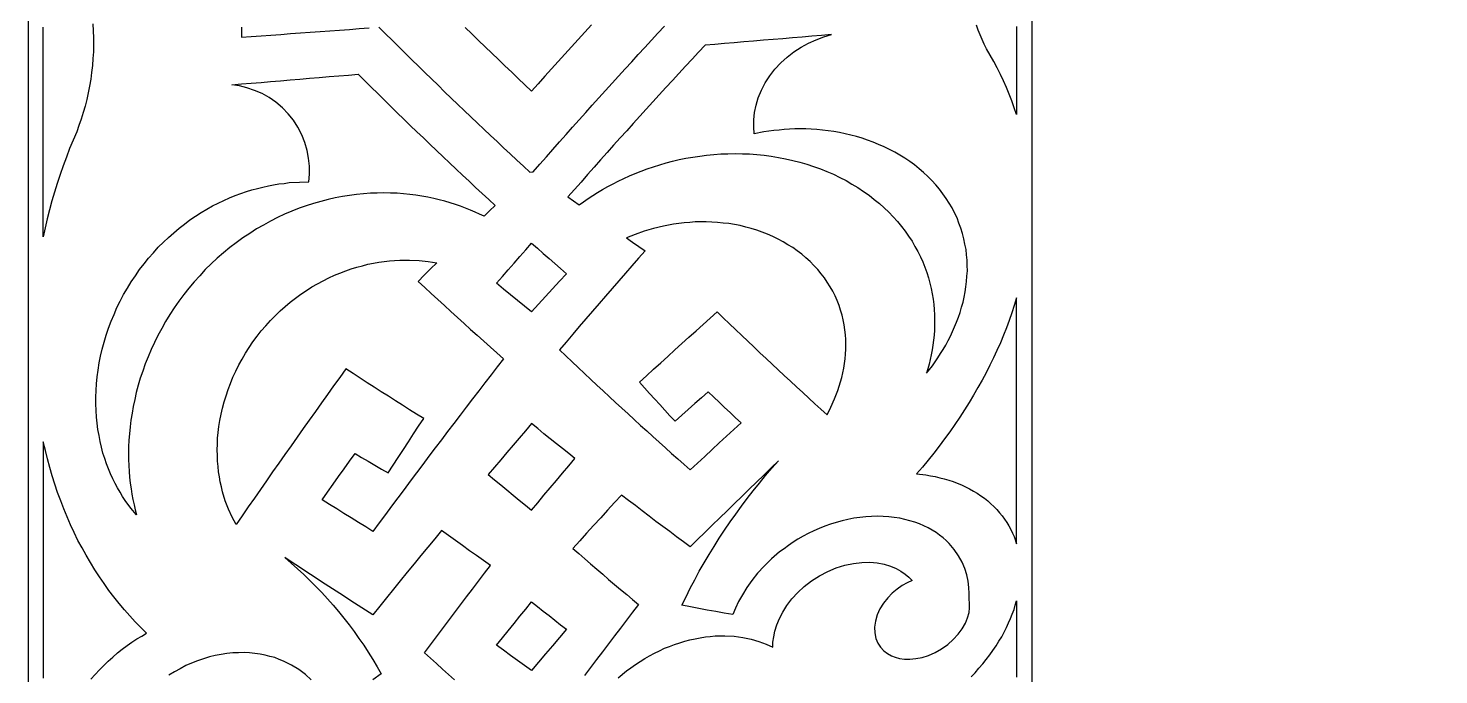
# Model space of a CAD drawing. Extents: x -535 to 1345, y -535 to 535.
# Drawn here: x -450 to -309.4, y -94.8 to -30.3 of the extents above; entities that cross this region are included whole.
import ezdxf

# ---------------------------------------------------------------- set-up
doc = ezdxf.new("R2010")
doc.units = 0
doc.layers.add('LAYER_1', color=18, linetype='CONTINUOUS')
doc.layers.add('LAYER_10', color=174, linetype='CONTINUOUS')

msp = doc.modelspace()

# ---------------------------------------------------------------- linework, layer by layer
at = {"layer": 'LAYER_1'}
for points in [[(-443.57, -29.9), (-443.53, -30.59), (-443.49, -31.29), (-443.5, -31.98), (-443.5, -32.67), (-443.55, -33.36), (-443.59, -34.05), (-443.68, -34.74), (-443.76, -35.42), (-443.89, -36.1), (-444.01, -36.77), (-444.17, -37.44), (-444.33, -38.1), (-444.53, -38.75), (-444.72, -39.4), (-444.95, -40.03), (-445.17, -40.66), (-445.53, -41.5), (-445.88, -42.34), (-446.2, -43.2), (-446.52, -44.06), (-446.82, -44.93), (-447.11, -45.8), (-447.37, -46.68), (-447.64, -47.56), (-447.87, -48.45), (-448.1, -49.34), (-448.3, -50.23), (-448.5, -51.12), (-448.5, -50.08), (-448.5, -49.03), (-448.5, -47.99), (-448.5, -46.94), (-448.5, -45.9), (-448.5, -44.85), (-448.5, -43.81), (-448.5, -42.76), (-448.5, -41.72), (-448.5, -40.67), (-448.5, -39.63), (-448.5, -38.58), (-448.5, -37.54), (-448.5, -36.49), (-448.5, -35.45), (-448.5, -34.4), (-448.5, -33.36), (-448.5, -32.31), (-448.5, -31.27), (-448.5, -30.22)], [(-351.5, -30.15), (-351.5, -30.95), (-351.5, -31.75), (-351.5, -32.55), (-351.5, -33.35), (-351.5, -34.15), (-351.5, -34.94), (-351.5, -35.74), (-351.5, -36.54), (-351.5, -37.34), (-351.5, -38.14), (-351.5, -38.94), (-351.73, -38.26), (-351.97, -37.58), (-352.24, -36.92), (-352.5, -36.25), (-352.81, -35.59), (-353.11, -34.93), (-353.44, -34.29), (-353.77, -33.64), (-354.14, -33.01), (-354.5, -32.38), (-354.72, -31.92), (-354.95, -31.46), (-355.14, -30.99), (-355.33, -30.51), (-355.49, -30.01)], [(-443.75, -95.27), (-443.33, -94.8), (-442.91, -94.33), (-442.47, -93.89), (-442.02, -93.45), (-441.56, -93.05), (-441.1, -92.64), (-440.63, -92.28), (-440.15, -91.91), (-439.67, -91.58), (-439.18, -91.25), (-438.69, -90.96), (-438.2, -90.67), (-438.77, -90.1), (-439.34, -89.53), (-439.88, -88.93), (-440.42, -88.33), (-440.94, -87.7), (-441.46, -87.06), (-441.95, -86.4), (-442.44, -85.73), (-442.9, -85.04), (-443.36, -84.34), (-443.8, -83.62), (-444.23, -82.9), (-444.63, -82.15), (-445.04, -81.41), (-445.41, -80.63), (-445.78, -79.86), (-446.12, -79.07), (-446.46, -78.27), (-446.76, -77.46), (-447.07, -76.65), (-447.34, -75.82), (-447.61, -74.99), (-447.85, -74.14), (-448.09, -73.29), (-448.29, -72.44), (-448.5, -71.58), (-448.5, -72.6), (-448.5, -73.63), (-448.5, -74.65), (-448.5, -75.68), (-448.5, -76.7), (-448.5, -77.73), (-448.5, -78.75), (-448.5, -79.78), (-448.5, -80.8), (-448.5, -81.83), (-448.5, -82.85), (-448.5, -83.88), (-448.5, -84.9), (-448.5, -85.93), (-448.5, -86.95), (-448.5, -87.97), (-448.5, -89), (-448.5, -90.02), (-448.5, -91.05), (-448.5, -92.07), (-448.5, -93.1), (-448.5, -94.12), (-448.5, -95.15)], [(-391.2, -95.12), (-390.37, -94.43), (-389.93, -94.11), (-389.49, -93.78), (-389.03, -93.48), (-388.56, -93.19), (-388.08, -92.92), (-387.6, -92.65), (-387.1, -92.42), (-386.6, -92.18), (-386.09, -91.99), (-385.58, -91.79), (-385.07, -91.63), (-384.56, -91.46), (-384.05, -91.34), (-383.54, -91.22), (-383.03, -91.13), (-382.52, -91.05), (-382.03, -91), (-381.53, -90.95), (-380.57, -90.93), (-379.65, -90.98), (-378.78, -91.1), (-377.95, -91.27), (-377.18, -91.49), (-376.46, -91.77), (-375.8, -92.08), (-375.78, -91.58), (-375.71, -91.03), (-375.58, -90.46), (-375.39, -89.85), (-375.14, -89.22), (-374.8, -88.57), (-374.39, -87.91), (-373.89, -87.26), (-373.31, -86.62), (-372.66, -86.01), (-371.93, -85.45), (-371.15, -84.95), (-370.33, -84.51), (-369.47, -84.16), (-368.61, -83.89), (-367.75, -83.71), (-366.92, -83.62), (-366.13, -83.6), (-365.39, -83.66), (-364.7, -83.79), (-364.08, -83.98), (-363.52, -84.21), (-363.03, -84.48), (-362.6, -84.77), (-362.23, -85.09), (-361.92, -85.42), (-362.4, -85.64), (-362.9, -85.93), (-363.4, -86.27), (-363.89, -86.68), (-364.35, -87.15), (-364.76, -87.67), (-365.12, -88.25), (-365.39, -88.85), (-365.57, -89.46), (-365.66, -90.07), (-365.64, -90.65), (-365.52, -91.19), (-365.33, -91.67), (-365.06, -92.08), (-364.73, -92.43), (-364.37, -92.7), (-363.98, -92.92), (-363.59, -93.07), (-363.16, -93.18), (-362.67, -93.25), (-362.14, -93.26), (-361.55, -93.21), (-360.92, -93.08), (-360.27, -92.88), (-359.62, -92.59), (-358.97, -92.23), (-358.36, -91.8), (-357.81, -91.31), (-357.32, -90.78), (-356.92, -90.23), (-356.61, -89.68), (-356.38, -89.13), (-356.24, -88.61), (-356.18, -88.13), (-356.18, -87.69), (-356.24, -87.29), (-356.22, -86.7), (-356.25, -86.1), (-356.33, -85.48), (-356.47, -84.85), (-356.67, -84.21), (-356.94, -83.57), (-357.28, -82.94), (-357.71, -82.32), (-358.22, -81.72), (-358.52, -81.44), (-358.82, -81.16), (-359.17, -80.9), (-359.52, -80.64), (-359.91, -80.41), (-360.3, -80.17), (-360.74, -79.97), (-361.17, -79.77), (-361.65, -79.61), (-362.13, -79.45), (-362.64, -79.33), (-363.15, -79.2), (-363.7, -79.13), (-364.24, -79.06), (-364.81, -79.03), (-365.37, -79), (-365.96, -79.03), (-366.54, -79.05), (-367.13, -79.13), (-367.72, -79.2), (-368.31, -79.33), (-368.9, -79.45), (-369.48, -79.62), (-370.06, -79.79), (-370.62, -80), (-371.18, -80.22), (-371.72, -80.47), (-372.26, -80.72), (-372.77, -81), (-373.29, -81.29), (-373.76, -81.6), (-374.24, -81.91), (-374.68, -82.24), (-375.12, -82.57), (-375.93, -83.26), (-376.66, -83.97), (-377.31, -84.69), (-377.88, -85.41), (-378.39, -86.12), (-378.83, -86.83), (-379.2, -87.51), (-379.52, -88.17), (-379.78, -88.81), (-380.63, -88.67), (-381.48, -88.52), (-382.33, -88.38), (-383.17, -88.22), (-384.01, -88.05), (-384.86, -87.89), (-384.44, -87.03), (-384.02, -86.18), (-383.57, -85.34), (-383.12, -84.5), (-382.63, -83.66), (-382.15, -82.83), (-381.64, -82.01), (-381.13, -81.19), (-380.6, -80.39), (-380.06, -79.58), (-379.49, -78.79), (-378.93, -78), (-378.34, -77.23), (-377.75, -76.46), (-377.13, -75.71), (-376.52, -74.95), (-375.88, -74.22), (-375.24, -73.49), (-375.97, -74.19), (-376.7, -74.9), (-377.43, -75.6), (-378.17, -76.31), (-378.9, -77.03), (-379.63, -77.74), (-380.36, -78.46), (-381.09, -79.17), (-381.83, -79.9), (-382.56, -80.62), (-383.29, -81.34), (-384.02, -82.07), (-384.71, -81.56), (-385.39, -81.06), (-386.07, -80.54), (-386.76, -80.03), (-387.44, -79.52), (-388.13, -79), (-388.81, -78.48), (-389.49, -77.95), (-390.18, -77.43), (-390.86, -76.9), (-391.56, -77.65), (-392.26, -78.41), (-392.95, -79.16), (-393.65, -79.92), (-394.35, -80.68), (-395.04, -81.45), (-395.74, -82.21), (-395.14, -82.73), (-394.54, -83.25), (-393.95, -83.76), (-393.35, -84.28), (-392.75, -84.79), (-392.16, -85.3), (-391.56, -85.81), (-390.96, -86.31), (-390.36, -86.81), (-389.77, -87.32), (-389.17, -87.82), (-389.77, -88.59), (-390.37, -89.37), (-390.96, -90.16), (-391.56, -90.94), (-392.16, -91.73), (-392.76, -92.52), (-393.36, -93.31), (-393.96, -94.1), (-394.55, -94.89)], [(-407.51, -95.32), (-408.11, -94.79), (-408.71, -94.25), (-409.31, -93.71), (-409.91, -93.17), (-410.5, -92.63), (-409.91, -91.83), (-409.31, -91.03), (-408.71, -90.23), (-408.12, -89.43), (-407.52, -88.64), (-406.92, -87.85), (-406.32, -87.06), (-405.73, -86.27), (-405.13, -85.48), (-404.53, -84.7), (-403.93, -83.91), (-404.63, -83.42), (-405.33, -82.93), (-406.02, -82.44), (-406.72, -81.94), (-407.42, -81.44), (-408.11, -80.94), (-408.81, -80.43), (-409.49, -81.26), (-410.18, -82.09), (-410.86, -82.93), (-411.55, -83.76), (-412.23, -84.6), (-412.92, -85.44), (-413.6, -86.29), (-414.28, -87.13), (-414.97, -87.98), (-415.65, -88.83), (-416.38, -88.37), (-417.12, -87.9), (-417.85, -87.43), (-418.58, -86.96), (-419.31, -86.49), (-420.04, -86.02), (-420.78, -85.54), (-421.51, -85.06), (-422.24, -84.58), (-422.97, -84.1), (-423.7, -83.61), (-424.44, -83.12), (-423.8, -83.68), (-423.16, -84.24), (-422.54, -84.82), (-421.93, -85.4), (-421.34, -86.01), (-420.74, -86.61), (-420.18, -87.24), (-419.61, -87.87), (-419.08, -88.52), (-418.54, -89.16), (-418.03, -89.83), (-417.52, -90.5), (-417.04, -91.19), (-416.56, -91.87), (-416.11, -92.58), (-415.66, -93.28), (-415.24, -94.01), (-414.82, -94.73), (-415.66, -95.31)], [(-356.04, -95.03), (-355.63, -94.61), (-355.25, -94.17), (-354.87, -93.74), (-354.52, -93.29), (-354.17, -92.84), (-353.86, -92.39), (-353.55, -91.93), (-353.27, -91.48), (-352.99, -91.02), (-352.75, -90.56), (-352.51, -90.11), (-352.3, -89.65), (-352.1, -89.2), (-351.93, -88.76), (-351.76, -88.31), (-351.63, -87.87), (-351.5, -87.44), (-351.5, -88.2), (-351.5, -88.96), (-351.5, -89.73), (-351.5, -90.49), (-351.5, -91.25), (-351.5, -92.02), (-351.5, -92.78), (-351.5, -93.54), (-351.5, -94.31), (-351.5, -95.07)], [(-421.79, -95.33), (-422.37, -94.8), (-423.02, -94.3), (-423.75, -93.85), (-424.55, -93.45), (-424.99, -93.28), (-425.43, -93.11), (-425.91, -92.98), (-426.39, -92.85), (-426.9, -92.76), (-427.41, -92.68), (-427.95, -92.64), (-428.49, -92.6), (-429.05, -92.62), (-429.61, -92.63), (-430.19, -92.71), (-430.77, -92.78), (-431.36, -92.91), (-431.95, -93.04), (-432.54, -93.23), (-433.13, -93.42), (-433.72, -93.66), (-434.3, -93.91), (-434.87, -94.21), (-435.43, -94.51), (-435.98, -94.86)]]:
    msp.add_lwpolyline(points, dxfattribs=at)
for points in [[(-396.21, -47.15), (-395.66, -47.55), (-395.1, -47.94), (-394.65, -47.63), (-394.21, -47.31), (-393.73, -47.01), (-393.26, -46.71), (-392.76, -46.41), (-392.25, -46.12), (-391.72, -45.84), (-391.2, -45.57), (-390.64, -45.31), (-390.08, -45.05), (-389.5, -44.81), (-388.92, -44.57), (-388.31, -44.35), (-387.7, -44.14), (-387.07, -43.95), (-386.43, -43.76), (-385.78, -43.59), (-385.12, -43.43), (-384.45, -43.3), (-383.77, -43.18), (-383.08, -43.08), (-382.39, -42.99), (-381.69, -42.93), (-380.98, -42.87), (-380.27, -42.85), (-379.55, -42.83), (-378.83, -42.85), (-378.11, -42.87), (-377.39, -42.94), (-376.66, -43), (-375.95, -43.1), (-375.23, -43.21), (-374.52, -43.36), (-373.81, -43.51), (-373.11, -43.7), (-372.42, -43.89), (-371.74, -44.12), (-371.06, -44.35), (-370.41, -44.63), (-369.75, -44.9), (-369.13, -45.21), (-368.5, -45.52), (-367.91, -45.87), (-367.32, -46.22), (-366.76, -46.6), (-366.21, -46.98), (-365.69, -47.4), (-365.17, -47.81), (-364.7, -48.25), (-364.22, -48.69), (-363.79, -49.15), (-363.36, -49.61), (-362.98, -50.1), (-362.6, -50.58), (-362.26, -51.08), (-361.92, -51.58), (-361.63, -52.09), (-361.34, -52.6), (-361.09, -53.12), (-360.85, -53.64), (-360.65, -54.17), (-360.45, -54.7), (-360.29, -55.23), (-360.14, -55.76), (-360.02, -56.29), (-359.91, -56.82), (-359.83, -57.34), (-359.75, -57.87), (-359.72, -58.39), (-359.68, -58.91), (-359.67, -59.43), (-359.67, -59.94), (-359.7, -60.45), (-359.73, -60.95), (-359.78, -61.44), (-359.84, -61.94), (-359.92, -62.42), (-360.01, -62.9), (-360.11, -63.37), (-360.22, -63.84), (-360.35, -64.29), (-360.47, -64.74), (-359.9, -63.99), (-359.34, -63.2), (-359.08, -62.78), (-358.82, -62.37), (-358.57, -61.93), (-358.33, -61.49), (-358.1, -61.04), (-357.88, -60.59), (-357.68, -60.11), (-357.48, -59.64), (-357.3, -59.15), (-357.13, -58.67), (-356.98, -58.16), (-356.84, -57.66), (-356.73, -57.15), (-356.62, -56.63), (-356.55, -56.11), (-356.48, -55.59), (-356.45, -55.06), (-356.41, -54.53), (-356.42, -53.99), (-356.43, -53.46), (-356.49, -52.92), (-356.54, -52.39), (-356.65, -51.86), (-356.75, -51.33), (-356.9, -50.8), (-357.05, -50.28), (-357.25, -49.76), (-357.44, -49.25), (-357.69, -48.75), (-357.93, -48.26), (-358.22, -47.78), (-358.51, -47.3), (-358.85, -46.84), (-359.19, -46.38), (-359.56, -45.95), (-359.94, -45.52), (-360.36, -45.12), (-360.77, -44.72), (-361.22, -44.34), (-361.67, -43.97), (-362.15, -43.63), (-362.63, -43.3), (-363.14, -42.99), (-363.65, -42.69), (-364.17, -42.42), (-364.7, -42.15), (-365.25, -41.92), (-365.79, -41.69), (-366.35, -41.49), (-366.9, -41.3), (-367.47, -41.14), (-368.03, -40.98), (-368.6, -40.86), (-369.16, -40.73), (-369.73, -40.64), (-370.29, -40.55), (-370.86, -40.49), (-371.42, -40.43), (-371.97, -40.4), (-372.52, -40.37), (-373.06, -40.37), (-373.61, -40.37), (-374.14, -40.4), (-374.66, -40.43), (-375.18, -40.48), (-375.69, -40.53), (-376.69, -40.67), (-377.65, -40.85), (-377.7, -40.17), (-377.7, -39.47), (-377.62, -38.74), (-377.47, -38), (-377.24, -37.26), (-376.94, -36.52), (-376.56, -35.79), (-376.1, -35.08), (-375.58, -34.41), (-375, -33.78), (-374.37, -33.2), (-373.69, -32.68), (-372.97, -32.21), (-372.23, -31.81), (-371.48, -31.47), (-370.72, -31.19), (-369.96, -30.97), (-370.93, -31.05), (-371.9, -31.13), (-372.87, -31.21), (-373.84, -31.29), (-374.81, -31.37), (-375.77, -31.45), (-376.74, -31.53), (-377.71, -31.62), (-378.68, -31.7), (-379.65, -31.78), (-380.62, -31.86), (-381.59, -31.94), (-382.55, -32.02), (-383.2, -32.72), (-383.85, -33.42), (-384.51, -34.12), (-385.16, -34.83), (-385.81, -35.54), (-386.46, -36.25), (-387.11, -36.96), (-387.76, -37.67), (-388.41, -38.39), (-389.06, -39.11), (-389.71, -39.83), (-390.36, -40.55), (-391.01, -41.27), (-391.66, -42), (-392.31, -42.73), (-392.96, -43.46), (-393.61, -44.19), (-394.26, -44.93), (-394.91, -45.67), (-395.56, -46.41)], [(-439.2, -78.88), (-439.78, -78.19), (-440.33, -77.44), (-440.59, -77.03), (-440.85, -76.62), (-441.1, -76.18), (-441.35, -75.74), (-441.57, -75.27), (-441.8, -74.79), (-442, -74.29), (-442.2, -73.78), (-442.37, -73.24), (-442.55, -72.7), (-442.69, -72.13), (-442.83, -71.56), (-442.94, -70.96), (-443.05, -70.36), (-443.12, -69.73), (-443.2, -69.11), (-443.23, -68.46), (-443.26, -67.81), (-443.25, -67.14), (-443.24, -66.48), (-443.18, -65.79), (-443.13, -65.11), (-443.03, -64.42), (-442.92, -63.72), (-442.78, -63.03), (-442.63, -62.33), (-442.43, -61.63), (-442.23, -60.93), (-441.99, -60.24), (-441.74, -59.55), (-441.45, -58.88), (-441.16, -58.2), (-440.82, -57.54), (-440.49, -56.88), (-440.11, -56.25), (-439.73, -55.61), (-439.32, -55.01), (-438.9, -54.4), (-438.45, -53.83), (-438, -53.25), (-437.52, -52.72), (-437.04, -52.18), (-436.53, -51.68), (-436.03, -51.19), (-435.5, -50.73), (-434.97, -50.27), (-434.43, -49.86), (-433.88, -49.45), (-433.33, -49.08), (-432.77, -48.71), (-432.21, -48.39), (-431.64, -48.06), (-431.08, -47.78), (-430.51, -47.5), (-429.94, -47.26), (-429.38, -47.02), (-428.82, -46.82), (-428.26, -46.62), (-427.7, -46.46), (-427.15, -46.3), (-426.61, -46.17), (-426.07, -46.04), (-425.54, -45.95), (-425.01, -45.86), (-424.49, -45.8), (-423.98, -45.73), (-422.98, -45.67), (-422.02, -45.65), (-421.97, -44.88), (-421.98, -44.1), (-422.06, -43.3), (-422.21, -42.51), (-422.43, -41.72), (-422.74, -40.95), (-423.12, -40.21), (-423.57, -39.51), (-424.09, -38.86), (-424.67, -38.26), (-425.31, -37.72), (-425.99, -37.25), (-426.7, -36.85), (-427.44, -36.53), (-428.2, -36.27), (-428.95, -36.09), (-429.71, -35.97), (-428.74, -35.89), (-427.77, -35.81), (-426.8, -35.73), (-425.84, -35.64), (-424.87, -35.56), (-423.9, -35.48), (-422.93, -35.4), (-421.96, -35.32), (-420.99, -35.24), (-420.02, -35.16), (-419.06, -35.08), (-418.09, -35), (-417.12, -34.91), (-416.47, -35.56), (-415.82, -36.2), (-415.17, -36.84), (-414.52, -37.48), (-413.87, -38.12), (-413.22, -38.76), (-412.57, -39.39), (-411.92, -40.02), (-411.27, -40.65), (-410.62, -41.27), (-409.96, -41.9), (-409.31, -42.52), (-408.66, -43.14), (-408.01, -43.75), (-407.36, -44.37), (-406.71, -44.98), (-406.06, -45.59), (-405.41, -46.2), (-404.76, -46.81), (-404.11, -47.41), (-403.46, -48.01), (-404.02, -48.55), (-404.57, -49.09), (-405.02, -48.88), (-405.47, -48.67), (-405.94, -48.47), (-406.42, -48.27), (-406.92, -48.09), (-407.42, -47.9), (-407.95, -47.74), (-408.48, -47.58), (-409.03, -47.44), (-409.59, -47.3), (-410.17, -47.19), (-410.76, -47.07), (-411.37, -46.99), (-411.97, -46.9), (-412.61, -46.85), (-413.24, -46.79), (-413.89, -46.77), (-414.55, -46.75), (-415.22, -46.77), (-415.9, -46.79), (-416.59, -46.85), (-417.28, -46.91), (-417.99, -47.01), (-418.69, -47.11), (-419.41, -47.26), (-420.12, -47.41), (-420.84, -47.6), (-421.56, -47.8), (-422.29, -48.04), (-423.01, -48.29), (-423.73, -48.58), (-424.45, -48.88), (-425.16, -49.22), (-425.86, -49.56), (-426.56, -49.96), (-427.26, -50.35), (-427.93, -50.79), (-428.61, -51.23), (-429.27, -51.72), (-429.92, -52.21), (-430.54, -52.73), (-431.17, -53.26), (-431.76, -53.83), (-432.36, -54.4), (-432.91, -55.01), (-433.47, -55.61), (-433.98, -56.25), (-434.5, -56.88), (-434.98, -57.54), (-435.45, -58.21), (-435.88, -58.89), (-436.31, -59.57), (-436.69, -60.27), (-437.08, -60.97), (-437.42, -61.68), (-437.75, -62.38), (-438.04, -63.1), (-438.33, -63.81), (-438.58, -64.52), (-438.83, -65.24), (-439.03, -65.94), (-439.23, -66.65), (-439.38, -67.35), (-439.54, -68.05), (-439.65, -68.74), (-439.77, -69.43), (-439.84, -70.1), (-439.92, -70.77), (-439.96, -71.42), (-440, -72.07), (-440, -72.7), (-440, -73.33), (-439.98, -73.94), (-439.95, -74.54), (-439.89, -75.12), (-439.83, -75.71), (-439.75, -76.26), (-439.67, -76.82), (-439.56, -77.35), (-439.45, -77.88), (-439.33, -78.38)], [(-382.24, -66.6), (-382.9, -67.19), (-383.56, -67.77), (-384.22, -68.35), (-384.88, -68.94), (-385.54, -69.53), (-386.05, -68.98), (-386.55, -68.42), (-387.06, -67.87), (-387.57, -67.32), (-388.07, -66.76), (-388.58, -66.2), (-389.09, -65.64), (-388.38, -64.99), (-387.68, -64.35), (-386.97, -63.7), (-386.27, -63.06), (-385.56, -62.42), (-384.86, -61.78), (-384.15, -61.15), (-383.45, -60.51), (-382.74, -59.88), (-382.04, -59.25), (-381.33, -58.62), (-380.73, -59.21), (-380.12, -59.8), (-379.51, -60.38), (-378.9, -60.97), (-378.29, -61.55), (-377.69, -62.12), (-377.08, -62.7), (-376.47, -63.27), (-375.86, -63.84), (-375.25, -64.41), (-374.65, -64.98), (-374.04, -65.54), (-373.43, -66.11), (-372.82, -66.67), (-372.21, -67.22), (-371.61, -67.78), (-371, -68.33), (-370.39, -68.89), (-370, -68.12), (-369.64, -67.31), (-369.32, -66.48), (-369.04, -65.61), (-368.93, -65.16), (-368.81, -64.71), (-368.73, -64.24), (-368.65, -63.78), (-368.59, -63.31), (-368.54, -62.83), (-368.53, -62.35), (-368.51, -61.87), (-368.53, -61.38), (-368.55, -60.9), (-368.62, -60.41), (-368.68, -59.92), (-368.79, -59.43), (-368.89, -58.94), (-369.04, -58.46), (-369.2, -57.98), (-369.39, -57.5), (-369.59, -57.03), (-369.83, -56.57), (-370.08, -56.11), (-370.37, -55.67), (-370.66, -55.23), (-370.99, -54.81), (-371.32, -54.39), (-371.7, -53.99), (-372.08, -53.6), (-372.49, -53.24), (-372.91, -52.87), (-373.36, -52.54), (-373.81, -52.21), (-374.29, -51.92), (-374.77, -51.62), (-375.28, -51.36), (-375.79, -51.1), (-376.32, -50.88), (-376.85, -50.66), (-377.4, -50.48), (-377.94, -50.3), (-378.5, -50.16), (-379.06, -50.02), (-379.62, -49.92), (-380.18, -49.82), (-380.75, -49.76), (-381.31, -49.69), (-381.87, -49.67), (-382.43, -49.64), (-382.98, -49.65), (-383.54, -49.65), (-384.08, -49.69), (-384.62, -49.73), (-385.15, -49.8), (-385.68, -49.87), (-386.19, -49.96), (-386.7, -50.06), (-387.68, -50.3), (-388.63, -50.58), (-389.53, -50.9), (-390.39, -51.25), (-389.77, -51.67), (-389.15, -52.1), (-388.53, -52.52), (-389.18, -53.27), (-389.84, -54.02), (-390.49, -54.77), (-391.15, -55.52), (-391.8, -56.28), (-392.46, -57.04), (-393.11, -57.8), (-393.77, -58.56), (-394.42, -59.33), (-395.08, -60.09), (-395.73, -60.86), (-396.39, -61.63), (-397.04, -62.41), (-396.42, -63), (-395.8, -63.59), (-395.18, -64.18), (-394.56, -64.76), (-393.94, -65.35), (-393.32, -65.93), (-392.7, -66.51), (-392.08, -67.08), (-391.46, -67.66), (-390.84, -68.23), (-390.22, -68.8), (-389.6, -69.37), (-388.98, -69.94), (-388.36, -70.5), (-387.74, -71.06), (-387.12, -71.62), (-386.5, -72.18), (-385.88, -72.74), (-385.26, -73.29), (-384.64, -73.84), (-384.02, -74.39), (-383.3, -73.71), (-382.58, -73.04), (-381.85, -72.36), (-381.13, -71.69), (-380.41, -71.02), (-379.69, -70.36), (-378.96, -69.69), (-379.51, -69.18), (-380.05, -68.67), (-380.6, -68.15), (-381.15, -67.64), (-381.69, -67.12)], [(-399.84, -58.62), (-400.53, -58.05), (-401.23, -57.48), (-401.93, -56.91), (-402.62, -56.34), (-403.32, -55.77), (-402.74, -55.1), (-402.16, -54.43), (-401.58, -53.76), (-401, -53.09), (-400.42, -52.43), (-399.84, -51.77), (-399.26, -52.28), (-398.68, -52.79), (-398.1, -53.29), (-397.52, -53.8), (-396.94, -54.3), (-396.36, -54.81), (-397.05, -55.56), (-397.75, -56.32), (-398.44, -57.08), (-399.14, -57.85)], [(-429.28, -79.84), (-429.68, -79.1), (-430.04, -78.31), (-430.36, -77.46), (-430.63, -76.56), (-430.75, -76.07), (-430.86, -75.59), (-430.94, -75.08), (-431.03, -74.57), (-431.08, -74.04), (-431.13, -73.51), (-431.15, -72.95), (-431.16, -72.39), (-431.14, -71.81), (-431.12, -71.23), (-431.06, -70.64), (-430.99, -70.04), (-430.89, -69.44), (-430.78, -68.83), (-430.63, -68.21), (-430.48, -67.6), (-430.28, -66.98), (-430.08, -66.36), (-429.84, -65.75), (-429.6, -65.13), (-429.31, -64.53), (-429.02, -63.92), (-428.68, -63.33), (-428.35, -62.74), (-427.97, -62.17), (-427.6, -61.6), (-427.18, -61.05), (-426.77, -60.51), (-426.32, -60), (-425.87, -59.48), (-425.38, -59), (-424.9, -58.52), (-424.39, -58.08), (-423.88, -57.64), (-423.35, -57.24), (-422.82, -56.84), (-422.28, -56.49), (-421.73, -56.13), (-421.17, -55.82), (-420.62, -55.51), (-420.05, -55.24), (-419.49, -54.97), (-418.93, -54.75), (-418.36, -54.52), (-417.8, -54.34), (-417.24, -54.16), (-416.69, -54.02), (-416.14, -53.87), (-415.59, -53.77), (-415.05, -53.67), (-414.52, -53.6), (-414, -53.53), (-413.49, -53.5), (-412.98, -53.46), (-411.99, -53.45), (-411.05, -53.5), (-410.15, -53.59), (-409.29, -53.73), (-409.91, -54.34), (-410.53, -54.96), (-411.15, -55.58), (-410.49, -56.19), (-409.84, -56.79), (-409.18, -57.39), (-408.53, -57.99), (-407.87, -58.59), (-407.22, -59.18), (-406.56, -59.78), (-405.91, -60.37), (-405.25, -60.96), (-404.6, -61.54), (-403.94, -62.13), (-403.29, -62.71), (-402.63, -63.29), (-403.25, -64.09), (-403.87, -64.89), (-404.49, -65.69), (-405.11, -66.5), (-405.73, -67.3), (-406.35, -68.11), (-406.97, -68.92), (-407.59, -69.74), (-408.21, -70.55), (-408.83, -71.37), (-409.45, -72.19), (-410.07, -73.02), (-410.69, -73.84), (-411.31, -74.67), (-411.93, -75.5), (-412.55, -76.33), (-413.17, -77.16), (-413.79, -78), (-414.41, -78.83), (-415.03, -79.67), (-415.65, -80.52), (-416.37, -80.07), (-417.1, -79.63), (-417.82, -79.18), (-418.54, -78.73), (-419.26, -78.28), (-419.99, -77.82), (-420.71, -77.37), (-420.16, -76.59), (-419.62, -75.82), (-419.07, -75.04), (-418.53, -74.27), (-417.98, -73.5), (-417.43, -72.74), (-416.77, -73.13), (-416.12, -73.52), (-415.46, -73.91), (-414.8, -74.3), (-414.14, -74.68), (-413.63, -73.91), (-413.12, -73.13), (-412.61, -72.35), (-412.11, -71.58), (-411.6, -70.8), (-411.09, -70.03), (-410.58, -69.26), (-411.29, -68.82), (-411.99, -68.38), (-412.7, -67.94), (-413.4, -67.49), (-414.11, -67.04), (-414.81, -66.59), (-415.52, -66.14), (-416.22, -65.69), (-416.93, -65.23), (-417.63, -64.77), (-418.34, -64.31), (-418.95, -65.16), (-419.56, -66), (-420.16, -66.85), (-420.77, -67.7), (-421.38, -68.56), (-421.99, -69.41), (-422.6, -70.27), (-423.2, -71.13), (-423.81, -71.99), (-424.42, -72.85), (-425.03, -73.72), (-425.64, -74.59), (-426.24, -75.46), (-426.85, -76.33), (-427.46, -77.2), (-428.07, -78.08), (-428.67, -78.96)], [(-361.47, -74.79), (-360.54, -74.89), (-360.07, -74.97), (-359.61, -75.05), (-359.16, -75.16), (-358.71, -75.27), (-358.27, -75.41), (-357.83, -75.55), (-357.41, -75.72), (-356.99, -75.88), (-356.58, -76.08), (-356.18, -76.27), (-355.8, -76.49), (-355.42, -76.72), (-355.06, -76.96), (-354.71, -77.21), (-354.38, -77.48), (-354.06, -77.76), (-353.76, -78.05), (-353.46, -78.34), (-353.2, -78.66), (-352.94, -78.97), (-352.71, -79.3), (-352.48, -79.63), (-352.28, -79.97), (-352.08, -80.32), (-351.92, -80.68), (-351.76, -81.03), (-351.5, -81.77), (-351.5, -80.95), (-351.5, -80.13), (-351.5, -79.31), (-351.5, -78.49), (-351.5, -77.68), (-351.5, -76.86), (-351.5, -76.04), (-351.5, -75.22), (-351.5, -74.4), (-351.5, -73.59), (-351.5, -72.77), (-351.5, -71.95), (-351.5, -71.13), (-351.5, -70.31), (-351.5, -69.5), (-351.5, -68.68), (-351.5, -67.86), (-351.5, -67.04), (-351.5, -66.23), (-351.5, -65.41), (-351.5, -64.59), (-351.5, -63.77), (-351.5, -62.95), (-351.5, -62.14), (-351.5, -61.32), (-351.5, -60.5), (-351.5, -59.68), (-351.5, -58.86), (-351.5, -58.05), (-351.5, -57.23), (-351.74, -57.97), (-351.97, -58.72), (-352.24, -59.47), (-352.51, -60.21), (-352.82, -60.96), (-353.12, -61.71), (-353.46, -62.46), (-353.8, -63.21), (-354.17, -63.95), (-354.55, -64.7), (-354.95, -65.44), (-355.36, -66.18), (-355.8, -66.92), (-356.23, -67.66), (-356.7, -68.39), (-357.17, -69.12), (-357.66, -69.85), (-358.16, -70.57), (-358.69, -71.28), (-359.21, -72), (-359.76, -72.7), (-360.32, -73.41), (-360.89, -74.1)], [(-404.15, -74.84), (-403.53, -75.36), (-402.91, -75.87), (-402.3, -76.38), (-401.68, -76.89), (-401.07, -77.4), (-400.45, -77.9), (-399.84, -78.4), (-399.22, -77.66), (-398.61, -76.92), (-397.99, -76.18), (-397.37, -75.44), (-396.76, -74.71), (-396.14, -73.98), (-395.53, -73.24), (-396.14, -72.75), (-396.76, -72.26), (-397.37, -71.77), (-397.99, -71.27), (-398.61, -70.77), (-399.22, -70.27), (-399.84, -69.77), (-400.45, -70.49), (-401.07, -71.21), (-401.68, -71.93), (-402.3, -72.66), (-402.91, -73.38), (-403.53, -74.11)], [(-399.84, -94.4), (-400.53, -93.89), (-401.23, -93.39), (-401.93, -92.88), (-402.62, -92.37), (-403.32, -91.86), (-402.74, -91.14), (-402.16, -90.42), (-401.58, -89.7), (-401, -88.98), (-400.42, -88.26), (-399.84, -87.55), (-399.26, -88.01), (-398.68, -88.46), (-398.1, -88.92), (-397.52, -89.37), (-396.94, -89.83), (-396.36, -90.28), (-397.05, -91.09), (-397.75, -91.92), (-398.44, -92.74), (-399.14, -93.57)]]:
    msp.add_lwpolyline(points, close=True, dxfattribs=at)
at = {"layer": 'LAYER_10'}
for points in [[(-450, 0), (-450, -186.4), (-186.4, -450), (0, -450), (186.4, -450), (450, -186.4), (450, 0), (450, 186.4), (186.4, 450), (0, 450), (-186.4, 450), (-450, 186.4)], [(-350, 0), (-350, -144.97), (-144.97, -350), (0, -350), (144.97, -350), (350, -144.97), (350, 0), (350, 144.97), (144.97, 350), (0, 350), (-144.97, 350), (-350, 144.97)]]:
    msp.add_lwpolyline(points, close=True, dxfattribs=at)
for points in [[(-428.76, -30.23), (-428.76, -31.23), (-427.78, -31.16), (-426.8, -31.08), (-425.82, -31.01), (-424.84, -30.94), (-423.86, -30.87), (-422.88, -30.8), (-421.9, -30.73), (-420.92, -30.66), (-419.94, -30.58), (-418.97, -30.51), (-417.99, -30.44), (-417.01, -30.37), (-416.03, -30.3)], [(-415.05, -30.23), (-414.39, -30.88), (-413.74, -31.53), (-413.08, -32.18), (-412.43, -32.83), (-411.78, -33.47), (-411.12, -34.11), (-410.47, -34.75), (-409.81, -35.39), (-409.16, -36.02), (-408.51, -36.66), (-407.85, -37.29), (-407.2, -37.92), (-406.54, -38.54), (-405.89, -39.17), (-405.23, -39.79), (-404.58, -40.41), (-403.93, -41.03), (-403.27, -41.64), (-402.62, -42.26), (-401.96, -42.87), (-401.31, -43.48), (-400.65, -44.08), (-400, -44.69), (-399.67, -44.65), (-399.02, -43.9), (-398.36, -43.16), (-397.71, -42.41), (-397.06, -41.67), (-396.4, -40.93), (-395.75, -40.2), (-395.09, -39.46), (-394.44, -38.73), (-393.79, -38), (-393.13, -37.27), (-392.48, -36.55), (-391.82, -35.82), (-391.17, -35.1), (-390.51, -34.38), (-389.86, -33.67), (-389.21, -32.95), (-388.55, -32.24), (-387.9, -31.53), (-387.24, -30.82), (-386.59, -30.12)], [(-393.88, -29.99), (-394.54, -30.72), (-395.2, -31.44), (-395.86, -32.17), (-396.53, -32.91), (-397.19, -33.64), (-397.85, -34.38), (-398.51, -35.12), (-399.17, -35.86), (-399.84, -36.6), (-400.5, -35.98), (-401.16, -35.35), (-401.82, -34.72), (-402.49, -34.09), (-403.15, -33.46), (-403.81, -32.82), (-404.47, -32.18), (-405.13, -31.54), (-405.8, -30.9), (-406.46, -30.25)]]:
    msp.add_lwpolyline(points, dxfattribs=at)

doc.saveas('drawing.dxf')
